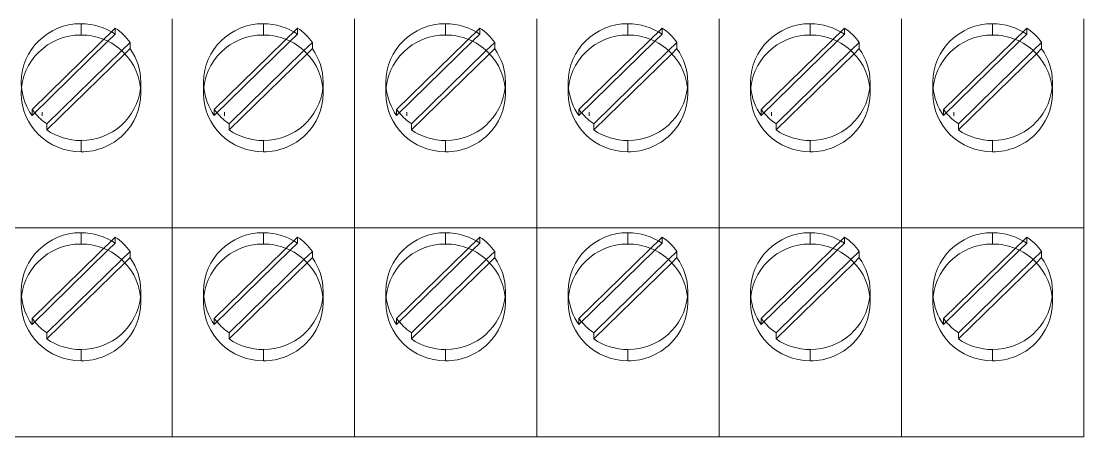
# Model space of a CAD drawing. Header units: millimetres. Extents: x 1359 to 3577, y 1336 to 3557.
# Drawn here: x 3035.9 to 3071.45, y 2481.56 to 2495.47 of the extents above; entities that cross this region are included whole.
import ezdxf

# ---------------------------------------------------------------- set-up
doc = ezdxf.new("R2010")
doc.units = ezdxf.units.MM
doc.layers.add('000-PI-Oprema', color=30, linetype='Continuous', lineweight=5)

msp = doc.modelspace()

# ---------------------------------------------------------------- linework, layer by layer
at = {"layer": '000-PI-Oprema', "color": 0, "linetype": 'ByBlock', "lineweight": 0}
for p, q in [((3037.902, 2495.391), (3037.902, 2495.012)), ((3040.952, 2495.012), (3040.952, 2495.556)), ((3040.952, 2495.012), (3040.952, 2495.556)), ((3040.952, 2495.012), (3040.952, 2495.556)), ((3040.952, 2495.012), (3040.952, 2495.556)), ((3044.002, 2495.391), (3044.002, 2495.012)), ((3047.052, 2495.012), (3047.052, 2495.556)), ((3047.052, 2495.012), (3047.052, 2495.556)), ((3047.052, 2495.012), (3047.052, 2495.556)), ((3047.052, 2495.012), (3047.052, 2495.556)), ((3050.102, 2495.391), (3050.102, 2495.012)), ((3053.152, 2495.012), (3053.152, 2495.556)), ((3053.152, 2495.012), (3053.152, 2495.556)), ((3053.152, 2495.012), (3053.152, 2495.556)), ((3053.152, 2495.012), (3053.152, 2495.556)), ((3056.202, 2495.391), (3056.202, 2495.012)), ((3059.252, 2495.012), (3059.252, 2495.556)), ((3059.252, 2495.012), (3059.252, 2495.556)), ((3059.252, 2495.012), (3059.252, 2495.556)), ((3059.252, 2495.012), (3059.252, 2495.556)), ((3062.302, 2495.391), (3062.302, 2495.012)), ((3065.352, 2495.012), (3065.352, 2495.556)), ((3065.352, 2495.012), (3065.352, 2495.556)), ((3065.352, 2495.012), (3065.352, 2495.556)), ((3065.352, 2495.012), (3065.352, 2495.556)), ((3068.402, 2495.391), (3068.402, 2495.012)), ((3071.452, 2495.012), (3071.452, 2495.556)), ((3071.452, 2495.012), (3071.452, 2495.556)), ((3036.262, 2492.523), (3039.047, 2495.247)), ((3038.804, 2494.802), (3039.047, 2495.039)), ((3039.047, 2495.247), (3039.047, 2495.039)), ((3040.952, 2488.556), (3040.952, 2495.012)), ((3040.952, 2488.556), (3040.952, 2495.012)), ((3040.952, 2488.556), (3040.952, 2495.012)), ((3040.952, 2488.556), (3040.952, 2495.012)), ((3042.362, 2492.523), (3045.147, 2495.247)), ((3044.904, 2494.802), (3045.147, 2495.039)), ((3045.147, 2495.247), (3045.147, 2495.039)), ((3047.052, 2488.556), (3047.052, 2495.012)), ((3047.052, 2488.556), (3047.052, 2495.012)), ((3047.052, 2488.556), (3047.052, 2495.012)), ((3047.052, 2488.556), (3047.052, 2495.012)), ((3048.462, 2492.523), (3051.247, 2495.247)), ((3051.004, 2494.802), (3051.247, 2495.039)), ((3051.247, 2495.247), (3051.247, 2495.039)), ((3053.152, 2488.556), (3053.152, 2495.012)), ((3053.152, 2488.556), (3053.152, 2495.012)), ((3053.152, 2488.556), (3053.152, 2495.012)), ((3053.152, 2488.556), (3053.152, 2495.012)), ((3054.562, 2492.523), (3057.347, 2495.247)), ((3057.104, 2494.802), (3057.347, 2495.039)), ((3057.347, 2495.247), (3057.347, 2495.039)), ((3059.252, 2488.556), (3059.252, 2495.012)), ((3059.252, 2488.556), (3059.252, 2495.012)), ((3059.252, 2488.556), (3059.252, 2495.012)), ((3059.252, 2488.556), (3059.252, 2495.012)), ((3060.662, 2492.523), (3063.447, 2495.247)), ((3063.204, 2494.802), (3063.447, 2495.039)), ((3063.447, 2495.247), (3063.447, 2495.039)), ((3065.352, 2488.556), (3065.352, 2495.012)), ((3065.352, 2488.556), (3065.352, 2495.012)), ((3065.352, 2488.556), (3065.352, 2495.012)), ((3065.352, 2488.556), (3065.352, 2495.012)), ((3066.762, 2492.523), (3069.547, 2495.247)), ((3069.304, 2494.802), (3069.547, 2495.039)), ((3069.547, 2495.247), (3069.547, 2495.039)), ((3071.452, 2488.556), (3071.452, 2495.012)), ((3071.452, 2488.556), (3071.452, 2495.012)), ((3036.262, 2492.315), (3038.804, 2494.802)), ((3039.542, 2494.763), (3039.262, 2494.49)), ((3039.542, 2494.555), (3039.369, 2494.386)), ((3039.542, 2494.763), (3039.542, 2494.555)), ((3042.362, 2492.315), (3044.904, 2494.802)), ((3045.642, 2494.763), (3045.362, 2494.49)), ((3045.642, 2494.555), (3045.469, 2494.386)), ((3045.642, 2494.763), (3045.642, 2494.555)), ((3048.462, 2492.315), (3051.004, 2494.802)), ((3051.742, 2494.763), (3051.462, 2494.49)), ((3051.742, 2494.555), (3051.569, 2494.386)), ((3051.742, 2494.763), (3051.742, 2494.555)), ((3054.562, 2492.315), (3057.104, 2494.802)), ((3057.842, 2494.763), (3057.562, 2494.49)), ((3057.842, 2494.555), (3057.669, 2494.386)), ((3057.842, 2494.763), (3057.842, 2494.555)), ((3060.662, 2492.315), (3063.204, 2494.802)), ((3063.942, 2494.763), (3063.662, 2494.49)), ((3063.942, 2494.555), (3063.769, 2494.386)), ((3063.942, 2494.763), (3063.942, 2494.555)), ((3066.762, 2492.315), (3069.304, 2494.802)), ((3070.042, 2494.763), (3069.762, 2494.49)), ((3070.042, 2494.555), (3069.869, 2494.386)), ((3070.042, 2494.763), (3070.042, 2494.555)), ((3039.262, 2494.49), (3036.757, 2492.039)), ((3039.369, 2494.386), (3036.757, 2491.831)), ((3045.362, 2494.49), (3042.857, 2492.039)), ((3045.469, 2494.386), (3042.857, 2491.831)), ((3051.462, 2494.49), (3048.957, 2492.039)), ((3051.569, 2494.386), (3048.957, 2491.831)), ((3057.562, 2494.49), (3055.057, 2492.039)), ((3057.669, 2494.386), (3055.057, 2491.831)), ((3063.662, 2494.49), (3061.157, 2492.039)), ((3063.769, 2494.386), (3061.157, 2491.831)), ((3069.762, 2494.49), (3067.257, 2492.039)), ((3069.869, 2494.386), (3067.257, 2491.831)), ((3039.902, 2493.056), (3039.902, 2493.435)), ((3042.002, 2493.056), (3042.002, 2493.435)), ((3046.002, 2493.056), (3046.002, 2493.435)), ((3048.102, 2493.056), (3048.102, 2493.435)), ((3052.102, 2493.056), (3052.102, 2493.435)), ((3054.202, 2493.056), (3054.202, 2493.435)), ((3058.202, 2493.056), (3058.202, 2493.435)), ((3060.302, 2493.056), (3060.302, 2493.435)), ((3064.302, 2493.056), (3064.302, 2493.435)), ((3066.402, 2493.056), (3066.402, 2493.435)), ((3070.402, 2493.056), (3070.402, 2493.435)), ((3036.262, 2492.523), (3036.262, 2492.315)), ((3036.602, 2492.302), (3036.602, 2492.43)), ((3042.362, 2492.523), (3042.362, 2492.315)), ((3042.702, 2492.302), (3042.702, 2492.43)), ((3048.462, 2492.523), (3048.462, 2492.315)), ((3048.802, 2492.302), (3048.802, 2492.43)), ((3054.562, 2492.523), (3054.562, 2492.315)), ((3054.902, 2492.302), (3054.902, 2492.43)), ((3060.662, 2492.523), (3060.662, 2492.315)), ((3061.002, 2492.302), (3061.002, 2492.43)), ((3066.762, 2492.523), (3066.762, 2492.315)), ((3067.102, 2492.302), (3067.102, 2492.43)), ((3036.757, 2492.039), (3036.757, 2491.831)), ((3042.857, 2492.039), (3042.857, 2491.831)), ((3048.957, 2492.039), (3048.957, 2491.831)), ((3055.057, 2492.039), (3055.057, 2491.831)), ((3061.157, 2492.039), (3061.157, 2491.831)), ((3067.257, 2492.039), (3067.257, 2491.831)), ((3037.902, 2491.479), (3037.902, 2491.099)), ((3044.002, 2491.479), (3044.002, 2491.099)), ((3050.102, 2491.479), (3050.102, 2491.099)), ((3056.202, 2491.479), (3056.202, 2491.099)), ((3062.302, 2491.479), (3062.302, 2491.099)), ((3068.402, 2491.479), (3068.402, 2491.099)), ((3040.952, 2488.556), (3040.952, 2490.572)), ((3040.952, 2488.556), (3040.952, 2490.572)), ((3047.052, 2488.556), (3047.052, 2490.572)), ((3047.052, 2488.556), (3047.052, 2490.572)), ((3053.152, 2488.556), (3053.152, 2490.572)), ((3053.152, 2488.556), (3053.152, 2490.572)), ((3059.252, 2488.556), (3059.252, 2490.572)), ((3059.252, 2488.556), (3059.252, 2490.572)), ((3065.352, 2488.556), (3065.352, 2490.572)), ((3065.352, 2488.556), (3065.352, 2490.572)), ((3071.452, 2488.556), (3071.452, 2490.572)), ((3071.452, 2488.556), (3071.452, 2490.572)), ((3040.952, 2488.556), (3034.852, 2488.556)), ((3040.952, 2488.556), (3040.952, 2488.556)), ((3040.952, 2488.012), (3040.952, 2488.556)), ((3040.952, 2488.556), (3040.952, 2488.556)), ((3040.952, 2488.012), (3040.952, 2488.556)), ((3040.952, 2488.012), (3040.952, 2488.556)), ((3040.952, 2488.556), (3040.952, 2488.556)), ((3047.052, 2488.556), (3040.952, 2488.556)), ((3040.952, 2488.012), (3040.952, 2488.556)), ((3040.952, 2488.556), (3040.952, 2488.556)), ((3047.052, 2488.556), (3047.052, 2488.556)), ((3047.052, 2488.012), (3047.052, 2488.556)), ((3047.052, 2488.556), (3047.052, 2488.556)), ((3047.052, 2488.012), (3047.052, 2488.556)), ((3047.052, 2488.012), (3047.052, 2488.556)), ((3047.052, 2488.556), (3047.052, 2488.556)), ((3053.152, 2488.556), (3047.052, 2488.556)), ((3047.052, 2488.012), (3047.052, 2488.556)), ((3047.052, 2488.556), (3047.052, 2488.556)), ((3053.152, 2488.556), (3053.152, 2488.556)), ((3053.152, 2488.012), (3053.152, 2488.556)), ((3053.152, 2488.556), (3053.152, 2488.556)), ((3053.152, 2488.012), (3053.152, 2488.556)), ((3053.152, 2488.012), (3053.152, 2488.556)), ((3053.152, 2488.556), (3053.152, 2488.556)), ((3059.252, 2488.556), (3053.152, 2488.556)), ((3053.152, 2488.012), (3053.152, 2488.556)), ((3053.152, 2488.556), (3053.152, 2488.556)), ((3059.252, 2488.556), (3059.252, 2488.556)), ((3059.252, 2488.012), (3059.252, 2488.556)), ((3059.252, 2488.556), (3059.252, 2488.556)), ((3059.252, 2488.012), (3059.252, 2488.556)), ((3059.252, 2488.012), (3059.252, 2488.556)), ((3059.252, 2488.556), (3059.252, 2488.556)), ((3065.352, 2488.556), (3059.252, 2488.556)), ((3059.252, 2488.012), (3059.252, 2488.556)), ((3059.252, 2488.556), (3059.252, 2488.556)), ((3065.352, 2488.556), (3065.352, 2488.556)), ((3065.352, 2488.012), (3065.352, 2488.556)), ((3065.352, 2488.556), (3065.352, 2488.556)), ((3065.352, 2488.012), (3065.352, 2488.556)), ((3065.352, 2488.012), (3065.352, 2488.556)), ((3065.352, 2488.556), (3065.352, 2488.556)), ((3071.452, 2488.556), (3065.352, 2488.556)), ((3065.352, 2488.012), (3065.352, 2488.556)), ((3065.352, 2488.556), (3065.352, 2488.556)), ((3071.452, 2488.556), (3071.452, 2488.556)), ((3071.452, 2488.012), (3071.452, 2488.556)), ((3071.452, 2488.556), (3071.452, 2488.556)), ((3071.452, 2488.012), (3071.452, 2488.556)), ((3036.262, 2485.523), (3039.047, 2488.247)), ((3037.902, 2488.012), (3037.902, 2488.391)), ((3039.047, 2488.039), (3039.047, 2488.247)), ((3042.362, 2485.523), (3045.147, 2488.247)), ((3044.002, 2488.012), (3044.002, 2488.391)), ((3045.147, 2488.039), (3045.147, 2488.247)), ((3048.462, 2485.523), (3051.247, 2488.247)), ((3050.102, 2488.012), (3050.102, 2488.391)), ((3051.247, 2488.039), (3051.247, 2488.247)), ((3054.562, 2485.523), (3057.347, 2488.247)), ((3056.202, 2488.012), (3056.202, 2488.391)), ((3057.347, 2488.039), (3057.347, 2488.247)), ((3060.662, 2485.523), (3063.447, 2488.247)), ((3062.302, 2488.012), (3062.302, 2488.391)), ((3063.447, 2488.039), (3063.447, 2488.247)), ((3066.762, 2485.523), (3069.547, 2488.247)), ((3068.402, 2488.012), (3068.402, 2488.391)), ((3069.547, 2488.039), (3069.547, 2488.247)), ((3038.804, 2487.802), (3036.262, 2485.315)), ((3039.047, 2488.039), (3038.804, 2487.802)), ((3040.952, 2481.556), (3040.952, 2488.012)), ((3040.952, 2481.556), (3040.952, 2488.012)), ((3040.952, 2481.556), (3040.952, 2488.012)), ((3040.952, 2481.556), (3040.952, 2488.012)), ((3044.904, 2487.802), (3042.362, 2485.315)), ((3045.147, 2488.039), (3044.904, 2487.802)), ((3047.052, 2481.556), (3047.052, 2488.012)), ((3047.052, 2481.556), (3047.052, 2488.012)), ((3047.052, 2481.556), (3047.052, 2488.012)), ((3047.052, 2481.556), (3047.052, 2488.012)), ((3051.004, 2487.802), (3048.462, 2485.315)), ((3051.247, 2488.039), (3051.004, 2487.802)), ((3053.152, 2481.556), (3053.152, 2488.012)), ((3053.152, 2481.556), (3053.152, 2488.012)), ((3053.152, 2481.556), (3053.152, 2488.012)), ((3053.152, 2481.556), (3053.152, 2488.012)), ((3057.104, 2487.802), (3054.562, 2485.315)), ((3057.347, 2488.039), (3057.104, 2487.802)), ((3059.252, 2481.556), (3059.252, 2488.012)), ((3059.252, 2481.556), (3059.252, 2488.012)), ((3059.252, 2481.556), (3059.252, 2488.012)), ((3059.252, 2481.556), (3059.252, 2488.012)), ((3063.204, 2487.802), (3060.662, 2485.315)), ((3063.447, 2488.039), (3063.204, 2487.802)), ((3065.352, 2481.556), (3065.352, 2488.012)), ((3065.352, 2481.556), (3065.352, 2488.012)), ((3065.352, 2481.556), (3065.352, 2488.012)), ((3065.352, 2481.556), (3065.352, 2488.012)), ((3069.304, 2487.802), (3066.762, 2485.315)), ((3069.547, 2488.039), (3069.304, 2487.802)), ((3071.452, 2481.556), (3071.452, 2488.012)), ((3071.452, 2481.556), (3071.452, 2488.012)), ((3039.262, 2487.49), (3036.757, 2485.039)), ((3039.542, 2487.763), (3039.262, 2487.49)), ((3039.369, 2487.386), (3039.542, 2487.555)), ((3039.542, 2487.555), (3039.542, 2487.763)), ((3045.362, 2487.49), (3042.857, 2485.039)), ((3045.642, 2487.763), (3045.362, 2487.49)), ((3045.469, 2487.386), (3045.642, 2487.555)), ((3045.642, 2487.555), (3045.642, 2487.763)), ((3051.462, 2487.49), (3048.957, 2485.039)), ((3051.742, 2487.763), (3051.462, 2487.49)), ((3051.569, 2487.386), (3051.742, 2487.555)), ((3051.742, 2487.555), (3051.742, 2487.763)), ((3057.562, 2487.49), (3055.057, 2485.039)), ((3057.842, 2487.763), (3057.562, 2487.49)), ((3057.669, 2487.386), (3057.842, 2487.555)), ((3057.842, 2487.555), (3057.842, 2487.763)), ((3063.662, 2487.49), (3061.157, 2485.039)), ((3063.942, 2487.763), (3063.662, 2487.49)), ((3063.769, 2487.386), (3063.942, 2487.555)), ((3063.942, 2487.555), (3063.942, 2487.763)), ((3069.762, 2487.49), (3067.257, 2485.039)), ((3070.042, 2487.763), (3069.762, 2487.49)), ((3069.869, 2487.386), (3070.042, 2487.555)), ((3070.042, 2487.555), (3070.042, 2487.763)), ((3036.757, 2484.831), (3039.369, 2487.386)), ((3042.857, 2484.831), (3045.469, 2487.386)), ((3048.957, 2484.831), (3051.569, 2487.386)), ((3055.057, 2484.831), (3057.669, 2487.386)), ((3061.157, 2484.831), (3063.769, 2487.386)), ((3067.257, 2484.831), (3069.869, 2487.386)), ((3035.902, 2486.435), (3035.902, 2486.056)), ((3039.902, 2486.435), (3039.902, 2486.056)), ((3042.002, 2486.435), (3042.002, 2486.056)), ((3046.002, 2486.435), (3046.002, 2486.056)), ((3048.102, 2486.435), (3048.102, 2486.056)), ((3052.102, 2486.435), (3052.102, 2486.056)), ((3054.202, 2486.435), (3054.202, 2486.056)), ((3058.202, 2486.435), (3058.202, 2486.056)), ((3060.302, 2486.435), (3060.302, 2486.056)), ((3064.302, 2486.435), (3064.302, 2486.056)), ((3066.402, 2486.435), (3066.402, 2486.056)), ((3070.402, 2486.435), (3070.402, 2486.056)), ((3036.262, 2485.315), (3036.262, 2485.523)), ((3042.362, 2485.315), (3042.362, 2485.523)), ((3048.462, 2485.315), (3048.462, 2485.523)), ((3054.562, 2485.315), (3054.562, 2485.523)), ((3060.662, 2485.315), (3060.662, 2485.523)), ((3066.762, 2485.315), (3066.762, 2485.523)), ((3036.757, 2484.831), (3036.757, 2485.039)), ((3042.857, 2484.831), (3042.857, 2485.039)), ((3048.957, 2484.831), (3048.957, 2485.039)), ((3055.057, 2484.831), (3055.057, 2485.039)), ((3061.157, 2484.831), (3061.157, 2485.039)), ((3067.257, 2484.831), (3067.257, 2485.039)), ((3037.902, 2484.099), (3037.902, 2484.479)), ((3044.002, 2484.099), (3044.002, 2484.479)), ((3050.102, 2484.099), (3050.102, 2484.479)), ((3056.202, 2484.099), (3056.202, 2484.479)), ((3062.302, 2484.099), (3062.302, 2484.479)), ((3068.402, 2484.099), (3068.402, 2484.479)), ((3040.952, 2481.556), (3034.852, 2481.556)), ((3040.952, 2481.556), (3034.852, 2481.556)), ((3040.952, 2481.556), (3040.952, 2481.556)), ((3040.952, 2481.556), (3040.952, 2481.556)), ((3040.952, 2481.556), (3040.952, 2481.556)), ((3040.952, 2481.556), (3040.952, 2481.556)), ((3040.952, 2481.556), (3040.952, 2481.556)), ((3040.952, 2481.556), (3040.952, 2481.556)), ((3047.052, 2481.556), (3040.952, 2481.556)), ((3040.952, 2481.556), (3040.952, 2481.556)), ((3040.952, 2481.556), (3040.952, 2481.556)), ((3047.052, 2481.556), (3040.952, 2481.556)), ((3047.052, 2481.556), (3047.052, 2481.556)), ((3047.052, 2481.556), (3047.052, 2481.556)), ((3047.052, 2481.556), (3047.052, 2481.556)), ((3047.052, 2481.556), (3047.052, 2481.556)), ((3047.052, 2481.556), (3047.052, 2481.556)), ((3047.052, 2481.556), (3047.052, 2481.556)), ((3053.152, 2481.556), (3047.052, 2481.556)), ((3047.052, 2481.556), (3047.052, 2481.556)), ((3047.052, 2481.556), (3047.052, 2481.556)), ((3053.152, 2481.556), (3047.052, 2481.556)), ((3053.152, 2481.556), (3053.152, 2481.556)), ((3053.152, 2481.556), (3053.152, 2481.556)), ((3053.152, 2481.556), (3053.152, 2481.556)), ((3053.152, 2481.556), (3053.152, 2481.556)), ((3053.152, 2481.556), (3053.152, 2481.556)), ((3053.152, 2481.556), (3053.152, 2481.556)), ((3059.252, 2481.556), (3053.152, 2481.556)), ((3053.152, 2481.556), (3053.152, 2481.556)), ((3053.152, 2481.556), (3053.152, 2481.556)), ((3059.252, 2481.556), (3053.152, 2481.556)), ((3059.252, 2481.556), (3059.252, 2481.556)), ((3059.252, 2481.556), (3059.252, 2481.556)), ((3059.252, 2481.556), (3059.252, 2481.556)), ((3059.252, 2481.556), (3059.252, 2481.556)), ((3059.252, 2481.556), (3059.252, 2481.556)), ((3059.252, 2481.556), (3059.252, 2481.556)), ((3065.352, 2481.556), (3059.252, 2481.556)), ((3059.252, 2481.556), (3059.252, 2481.556)), ((3059.252, 2481.556), (3059.252, 2481.556)), ((3065.352, 2481.556), (3059.252, 2481.556)), ((3065.352, 2481.556), (3065.352, 2481.556)), ((3065.352, 2481.556), (3065.352, 2481.556)), ((3065.352, 2481.556), (3065.352, 2481.556)), ((3065.352, 2481.556), (3065.352, 2481.556)), ((3065.352, 2481.556), (3065.352, 2481.556)), ((3065.352, 2481.556), (3065.352, 2481.556)), ((3071.452, 2481.556), (3065.352, 2481.556)), ((3065.352, 2481.556), (3065.352, 2481.556)), ((3065.352, 2481.556), (3065.352, 2481.556)), ((3071.452, 2481.556), (3065.352, 2481.556)), ((3071.452, 2481.556), (3071.452, 2481.556)), ((3071.452, 2481.556), (3071.452, 2481.556)), ((3071.452, 2481.556), (3071.452, 2481.556)), ((3071.452, 2481.556), (3071.452, 2481.556))]:
    msp.add_line(p, q, dxfattribs=at)
for centre, start_param, end_param in [((3037.902, 2493.435), -1.570796, 0), ((3037.902, 2493.435), -2.180289, -1.570796), ((3044.002, 2493.435), -1.570796, 0), ((3044.002, 2493.435), -2.180289, -1.570796), ((3050.102, 2493.435), -1.570796, 0), ((3050.102, 2493.435), -2.180289, -1.570796), ((3056.202, 2493.435), -1.570796, 0), ((3056.202, 2493.435), -2.180289, -1.570796), ((3062.302, 2493.435), -1.570796, 0), ((3062.302, 2493.435), -2.180289, -1.570796), ((3068.402, 2493.435), -1.570796, 0), ((3068.402, 2493.435), -2.180289, -1.570796), ((3037.902, 2493.056), -1.570796, 0), ((3037.902, 2493.056), -3.141593, -1.570796), ((3037.902, 2493.643), -2.5321, -2.180289), ((3044.002, 2493.056), -1.570796, 0), ((3044.002, 2493.056), -3.141593, -1.570796), ((3044.002, 2493.643), -2.5321, -2.180289), ((3050.102, 2493.056), -1.570796, 0), ((3050.102, 2493.056), -3.141593, -1.570796), ((3050.102, 2493.643), -2.5321, -2.180289), ((3056.202, 2493.056), -1.570796, 0), ((3056.202, 2493.056), -3.141593, -1.570796), ((3056.202, 2493.643), -2.5321, -2.180289), ((3062.302, 2493.056), -1.570796, 0), ((3062.302, 2493.056), -3.141593, -1.570796), ((3062.302, 2493.643), -2.5321, -2.180289), ((3068.402, 2493.056), -1.570796, 0), ((3068.402, 2493.056), -3.141593, -1.570796), ((3068.402, 2493.643), -2.5321, -2.180289), ((3037.902, 2493.435), 3.141593, 3.751085), ((3044.002, 2493.435), 3.141593, 3.751085), ((3050.102, 2493.435), 3.141593, 3.751085), ((3056.202, 2493.435), 3.141593, 3.751085), ((3062.302, 2493.435), 3.141593, 3.751085), ((3068.402, 2493.435), 3.141593, 3.751085), ((3037.902, 2493.435), 0, 0.097132), ((3037.902, 2493.435), 0.097132, 0.609492), ((3037.902, 2493.435), 1.570796, 3.044461), ((3037.902, 2493.435), 3.044461, 3.141593), ((3044.002, 2493.435), 0, 0.097132), ((3044.002, 2493.435), 0.097132, 0.609492), ((3044.002, 2493.435), 1.570796, 3.044461), ((3044.002, 2493.435), 3.044461, 3.141593), ((3050.102, 2493.435), 0, 0.097132), ((3050.102, 2493.435), 0.097132, 0.609492), ((3050.102, 2493.435), 1.570796, 3.044461), ((3050.102, 2493.435), 3.044461, 3.141593), ((3056.202, 2493.435), 0, 0.097132), ((3056.202, 2493.435), 0.097132, 0.609492), ((3056.202, 2493.435), 1.570796, 3.044461), ((3056.202, 2493.435), 3.044461, 3.141593), ((3062.302, 2493.435), 0, 0.097132), ((3062.302, 2493.435), 0.097132, 0.609492), ((3062.302, 2493.435), 1.570796, 3.044461), ((3062.302, 2493.435), 3.044461, 3.141593), ((3068.402, 2493.435), 0, 0.097132), ((3068.402, 2493.435), 0.097132, 0.609492), ((3068.402, 2493.435), 1.570796, 3.044461), ((3068.402, 2493.435), 3.044461, 3.141593), ((3037.902, 2493.056), 0, 1.570796), ((3037.902, 2493.056), 1.570796, 3.141593), ((3044.002, 2493.056), 0, 1.570796), ((3044.002, 2493.056), 1.570796, 3.141593), ((3050.102, 2493.056), 0, 1.570796), ((3050.102, 2493.056), 1.570796, 3.141593), ((3056.202, 2493.056), 0, 1.570796), ((3056.202, 2493.056), 1.570796, 3.141593), ((3062.302, 2493.056), 0, 1.570796), ((3062.302, 2493.056), 1.570796, 3.141593), ((3068.402, 2493.056), 0, 1.570796), ((3068.402, 2493.056), 1.570796, 3.141593), ((3037.902, 2493.643), 0.609492, 0.685382), ((3044.002, 2493.643), 0.609492, 0.685382), ((3050.102, 2493.643), 0.609492, 0.685382), ((3056.202, 2493.643), 0.609492, 0.685382), ((3062.302, 2493.643), 0.609492, 0.685382), ((3068.402, 2493.643), 0.609492, 0.685382), ((3037.902, 2493.643), 0.685382, 0.961304), ((3044.002, 2493.643), 0.685382, 0.961304), ((3050.102, 2493.643), 0.685382, 0.961304), ((3056.202, 2493.643), 0.685382, 0.961304), ((3062.302, 2493.643), 0.685382, 0.961304), ((3068.402, 2493.643), 0.685382, 0.961304), ((3037.902, 2493.435), 0.961304, 1.570796), ((3044.002, 2493.435), 0.961304, 1.570796), ((3050.102, 2493.435), 0.961304, 1.570796), ((3056.202, 2493.435), 0.961304, 1.570796), ((3062.302, 2493.435), 0.961304, 1.570796), ((3068.402, 2493.435), 0.961304, 1.570796), ((3037.902, 2486.435), -1.570796, 0), ((3037.902, 2486.435), -2.180289, -1.570796), ((3037.902, 2486.643), -2.5321, -2.180289), ((3044.002, 2486.435), -1.570796, 0), ((3044.002, 2486.435), -2.180289, -1.570796), ((3044.002, 2486.643), -2.5321, -2.180289), ((3050.102, 2486.435), -1.570796, 0), ((3050.102, 2486.435), -2.180289, -1.570796), ((3050.102, 2486.643), -2.5321, -2.180289), ((3056.202, 2486.435), -1.570796, 0), ((3056.202, 2486.435), -2.180289, -1.570796), ((3056.202, 2486.643), -2.5321, -2.180289), ((3062.302, 2486.435), -1.570796, 0), ((3062.302, 2486.435), -2.180289, -1.570796), ((3062.302, 2486.643), -2.5321, -2.180289), ((3068.402, 2486.435), -1.570796, 0), ((3068.402, 2486.435), -2.180289, -1.570796), ((3068.402, 2486.643), -2.5321, -2.180289), ((3037.902, 2486.056), -1.570796, 0), ((3037.902, 2486.056), -3.141593, -1.570796), ((3044.002, 2486.056), -1.570796, 0), ((3044.002, 2486.056), -3.141593, -1.570796), ((3050.102, 2486.056), -1.570796, 0), ((3050.102, 2486.056), -3.141593, -1.570796), ((3056.202, 2486.056), -1.570796, 0), ((3056.202, 2486.056), -3.141593, -1.570796), ((3062.302, 2486.056), -1.570796, 0), ((3062.302, 2486.056), -3.141593, -1.570796), ((3068.402, 2486.056), -1.570796, 0), ((3068.402, 2486.056), -3.141593, -1.570796), ((3037.902, 2486.435), -3.141593, -2.5321), ((3044.002, 2486.435), -3.141593, -2.5321), ((3050.102, 2486.435), -3.141593, -2.5321), ((3056.202, 2486.435), -3.141593, -2.5321), ((3062.302, 2486.435), -3.141593, -2.5321), ((3068.402, 2486.435), -3.141593, -2.5321), ((3037.902, 2486.435), 0, 0.097132), ((3037.902, 2486.435), 3.044461, 3.141593), ((3044.002, 2486.435), 0, 0.097132), ((3044.002, 2486.435), 3.044461, 3.141593), ((3050.102, 2486.435), 0, 0.097132), ((3050.102, 2486.435), 3.044461, 3.141593), ((3056.202, 2486.435), 0, 0.097132), ((3056.202, 2486.435), 3.044461, 3.141593), ((3062.302, 2486.435), 0, 0.097132), ((3062.302, 2486.435), 3.044461, 3.141593), ((3068.402, 2486.435), 0, 0.097132), ((3068.402, 2486.435), 3.044461, 3.141593), ((3037.902, 2486.056), 0, 1.570796), ((3037.902, 2486.435), 0.097132, 0.609492), ((3037.902, 2486.435), 1.570796, 3.044461), ((3037.902, 2486.056), 1.570796, 3.141593), ((3044.002, 2486.056), 0, 1.570796), ((3044.002, 2486.435), 0.097132, 0.609492), ((3044.002, 2486.435), 1.570796, 3.044461), ((3044.002, 2486.056), 1.570796, 3.141593), ((3050.102, 2486.056), 0, 1.570796), ((3050.102, 2486.435), 0.097132, 0.609492), ((3050.102, 2486.435), 1.570796, 3.044461), ((3050.102, 2486.056), 1.570796, 3.141593), ((3056.202, 2486.056), 0, 1.570796), ((3056.202, 2486.435), 0.097132, 0.609492), ((3056.202, 2486.435), 1.570796, 3.044461), ((3056.202, 2486.056), 1.570796, 3.141593), ((3062.302, 2486.056), 0, 1.570796), ((3062.302, 2486.435), 0.097132, 0.609492), ((3062.302, 2486.435), 1.570796, 3.044461), ((3062.302, 2486.056), 1.570796, 3.141593), ((3068.402, 2486.056), 0, 1.570796), ((3068.402, 2486.435), 0.097132, 0.609492), ((3068.402, 2486.435), 1.570796, 3.044461), ((3068.402, 2486.056), 1.570796, 3.141593), ((3037.902, 2486.643), 0.609492, 0.685382), ((3037.902, 2486.643), 0.685382, 0.961304), ((3044.002, 2486.643), 0.609492, 0.685382), ((3044.002, 2486.643), 0.685382, 0.961304), ((3050.102, 2486.643), 0.609492, 0.685382), ((3050.102, 2486.643), 0.685382, 0.961304), ((3056.202, 2486.643), 0.609492, 0.685382), ((3056.202, 2486.643), 0.685382, 0.961304), ((3062.302, 2486.643), 0.609492, 0.685382), ((3062.302, 2486.643), 0.685382, 0.961304), ((3068.402, 2486.643), 0.609492, 0.685382), ((3068.402, 2486.643), 0.685382, 0.961304), ((3037.902, 2486.435), 0.961304, 1.570796), ((3044.002, 2486.435), 0.961304, 1.570796), ((3050.102, 2486.435), 0.961304, 1.570796), ((3056.202, 2486.435), 0.961304, 1.570796), ((3062.302, 2486.435), 0.961304, 1.570796), ((3068.402, 2486.435), 0.961304, 1.570796)]:
    msp.add_ellipse(centre, major_axis=(-2, 0), ratio=0.978148, start_param=start_param, end_param=end_param, dxfattribs=at)

doc.saveas('drawing.dxf')
